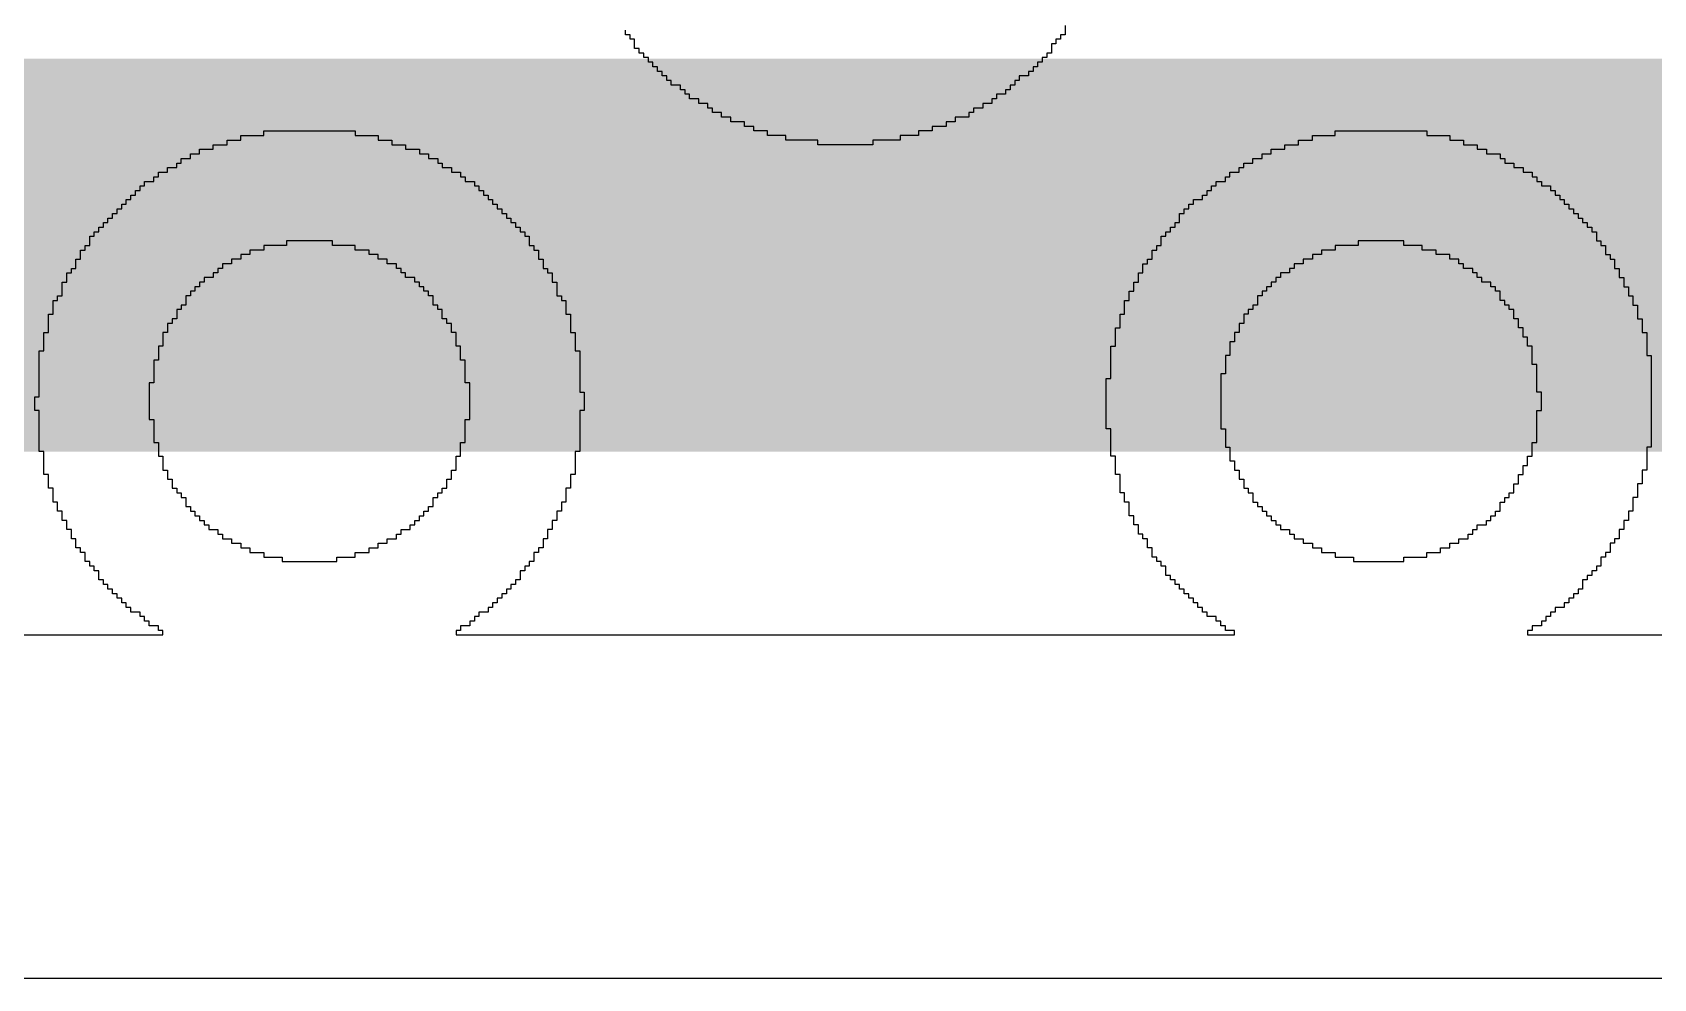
# Model space of a CAD drawing. Header units: inches. Extents: x -0.3 to 9.9, y -0.4 to 5.
# Drawn here: x 2.2537 to 2.3156, y 0.9954 to 1.0315 of the extents above; entities that cross this region are included whole.
import ezdxf

# ---------------------------------------------------------------- set-up
doc = ezdxf.new("R2010")
doc.units = ezdxf.units.IN
doc.header["$MEASUREMENT"] = 0
doc.layers.add('Top Layer', color=1, linetype='Continuous')
doc.layers.add('Top Overlay', color=2, linetype='Continuous')

msp = doc.modelspace()

# ---------------------------------------------------------------- linework, layer by layer
at = {"layer": 'Top Layer'}
msp.add_lwpolyline([(2.051, 1.023, 0.015, 0.015, 0), (2.592, 1.023, 0.015, 0.015, 0)], format="xyseb", dxfattribs=at)
at = {"layer": 'Top Overlay'}
for p, q in [((2.276319, 1.031411), (2.276319, 1.031586)), ((2.29311, 1.031761), (2.29311, 1.031411)), ((2.276494, 1.031411), (2.276319, 1.031411)), ((2.276494, 1.031236), (2.276494, 1.031411)), ((2.276669, 1.031236), (2.276494, 1.031236)), ((2.276669, 1.030887), (2.276669, 1.031236)), ((2.29276, 1.031062), (2.292585, 1.031062)), ((2.292585, 1.031062), (2.292585, 1.030712)), ((2.292935, 1.031236), (2.29276, 1.031236)), ((2.29276, 1.031236), (2.29276, 1.031062)), ((2.29311, 1.031411), (2.292935, 1.031411)), ((2.292935, 1.031411), (2.292935, 1.031236)), ((2.276844, 1.030887), (2.276669, 1.030887)), ((2.276844, 1.030712), (2.276844, 1.030887)), ((2.277019, 1.030712), (2.276844, 1.030712)), ((2.277019, 1.030537), (2.277019, 1.030712)), ((2.277194, 1.030537), (2.277019, 1.030537)), ((2.277194, 1.030362), (2.277194, 1.030537)), ((2.277369, 1.030362), (2.277194, 1.030362)), ((2.277369, 1.030187), (2.277369, 1.030362)), ((2.292236, 1.030362), (2.292061, 1.030362)), ((2.292061, 1.030362), (2.292061, 1.030187)), ((2.29241, 1.030537), (2.292236, 1.030537)), ((2.292236, 1.030537), (2.292236, 1.030362)), ((2.292585, 1.030712), (2.29241, 1.030712)), ((2.29241, 1.030712), (2.29241, 1.030537)), ((2.277544, 1.030187), (2.277369, 1.030187)), ((2.277544, 1.030012), (2.277544, 1.030187)), ((2.277719, 1.030012), (2.277544, 1.030012)), ((2.277719, 1.029837), (2.277719, 1.030012)), ((2.277893, 1.029837), (2.277719, 1.029837)), ((2.277893, 1.029662), (2.277893, 1.029837)), ((2.278068, 1.029662), (2.277893, 1.029662)), ((2.278068, 1.029487), (2.278068, 1.029662)), ((2.291361, 1.029662), (2.291186, 1.029662)), ((2.291186, 1.029662), (2.291186, 1.029487)), ((2.291711, 1.029837), (2.291361, 1.029837)), ((2.291361, 1.029837), (2.291361, 1.029662)), ((2.291886, 1.030012), (2.291711, 1.030012)), ((2.291711, 1.030012), (2.291711, 1.029837)), ((2.292061, 1.030187), (2.291886, 1.030187)), ((2.291886, 1.030187), (2.291886, 1.030012)), ((2.278418, 1.029487), (2.278068, 1.029487)), ((2.278418, 1.029313), (2.278418, 1.029487)), ((2.278593, 1.029313), (2.278418, 1.029313)), ((2.278593, 1.029138), (2.278593, 1.029313)), ((2.278768, 1.029138), (2.278593, 1.029138)), ((2.278768, 1.028963), (2.278768, 1.029138)), ((2.290836, 1.029138), (2.290487, 1.029138)), ((2.290487, 1.029138), (2.290487, 1.028963)), ((2.291011, 1.029313), (2.290836, 1.029313)), ((2.290836, 1.029313), (2.290836, 1.029138)), ((2.291186, 1.029487), (2.291011, 1.029487)), ((2.291011, 1.029487), (2.291011, 1.029313)), ((2.279118, 1.028963), (2.278768, 1.028963)), ((2.279118, 1.028788), (2.279118, 1.028963)), ((2.279468, 1.028788), (2.279118, 1.028788)), ((2.279468, 1.028613), (2.279468, 1.028788)), ((2.279643, 1.028613), (2.279468, 1.028613)), ((2.279643, 1.028438), (2.279643, 1.028613)), ((2.279992, 1.028438), (2.279643, 1.028438)), ((2.279992, 1.028263), (2.279992, 1.028438)), ((2.289612, 1.028438), (2.289437, 1.028438)), ((2.289437, 1.028438), (2.289437, 1.028263)), ((2.289962, 1.028613), (2.289612, 1.028613)), ((2.289612, 1.028613), (2.289612, 1.028438)), ((2.290312, 1.028788), (2.289962, 1.028788)), ((2.289962, 1.028788), (2.289962, 1.028613)), ((2.290487, 1.028963), (2.290312, 1.028963)), ((2.290312, 1.028963), (2.290312, 1.028788)), ((2.280342, 1.028263), (2.279992, 1.028263)), ((2.280342, 1.028088), (2.280342, 1.028263)), ((2.280867, 1.028088), (2.280342, 1.028088)), ((2.280867, 1.027913), (2.280867, 1.028088)), ((2.281217, 1.027913), (2.280867, 1.027913)), ((2.281217, 1.027738), (2.281217, 1.027913)), ((2.288563, 1.027913), (2.288038, 1.027913)), ((2.288038, 1.027913), (2.288038, 1.027738)), ((2.288912, 1.028088), (2.288563, 1.028088)), ((2.288563, 1.028088), (2.288563, 1.027913)), ((2.289437, 1.028263), (2.288912, 1.028263)), ((2.288912, 1.028263), (2.288912, 1.028088)), ((2.260578, 1.027039), (2.260578, 1.027214)), ((2.260578, 1.027214), (2.261103, 1.027214)), ((2.261103, 1.027214), (2.261103, 1.027389)), ((2.261103, 1.027389), (2.261627, 1.027389)), ((2.261627, 1.027389), (2.261627, 1.027563)), ((2.261627, 1.027563), (2.262502, 1.027563)), ((2.262502, 1.027563), (2.262502, 1.027738)), ((2.262502, 1.027738), (2.266, 1.027738)), ((2.266, 1.027738), (2.266, 1.027563)), ((2.266, 1.027563), (2.266875, 1.027563)), ((2.266875, 1.027563), (2.266875, 1.027389)), ((2.266875, 1.027389), (2.267399, 1.027389)), ((2.267399, 1.027389), (2.267399, 1.027214)), ((2.267399, 1.027214), (2.267924, 1.027214)), ((2.267924, 1.027214), (2.267924, 1.027039)), ((2.281741, 1.027738), (2.281217, 1.027738)), ((2.281741, 1.027563), (2.281741, 1.027738)), ((2.282441, 1.027563), (2.281741, 1.027563)), ((2.282441, 1.027389), (2.282441, 1.027563)), ((2.283665, 1.027389), (2.282441, 1.027389)), ((2.283665, 1.027214), (2.283665, 1.027389)), ((2.285764, 1.027214), (2.283665, 1.027214)), ((2.286814, 1.027389), (2.285764, 1.027389)), ((2.285764, 1.027389), (2.285764, 1.027214)), ((2.287513, 1.027563), (2.286814, 1.027563)), ((2.286814, 1.027563), (2.286814, 1.027389)), ((2.288038, 1.027738), (2.287513, 1.027738)), ((2.287513, 1.027738), (2.287513, 1.027563)), ((2.301506, 1.027039), (2.301506, 1.027214)), ((2.301506, 1.027214), (2.30203, 1.027214)), ((2.30203, 1.027214), (2.30203, 1.027389)), ((2.30203, 1.027389), (2.302555, 1.027389)), ((2.302555, 1.027389), (2.302555, 1.027563)), ((2.302555, 1.027563), (2.30343, 1.027563)), ((2.30343, 1.027563), (2.30343, 1.027738)), ((2.30343, 1.027738), (2.306928, 1.027738)), ((2.306928, 1.027738), (2.306928, 1.027563)), ((2.306928, 1.027563), (2.307802, 1.027563)), ((2.307802, 1.027563), (2.307802, 1.027389)), ((2.307802, 1.027389), (2.308327, 1.027389)), ((2.308327, 1.027389), (2.308327, 1.027214)), ((2.308327, 1.027214), (2.308851, 1.027214)), ((2.308851, 1.027214), (2.308851, 1.027039)), ((2.259354, 1.026514), (2.259354, 1.026689)), ((2.259354, 1.026689), (2.259704, 1.026689)), ((2.259704, 1.026689), (2.259704, 1.026864)), ((2.259704, 1.026864), (2.260053, 1.026864)), ((2.260053, 1.026864), (2.260053, 1.027039)), ((2.260053, 1.027039), (2.260578, 1.027039)), ((2.267924, 1.027039), (2.268449, 1.027039)), ((2.268449, 1.027039), (2.268449, 1.026864)), ((2.268449, 1.026864), (2.268798, 1.026864)), ((2.268798, 1.026864), (2.268798, 1.026689)), ((2.268798, 1.026689), (2.269148, 1.026689)), ((2.269148, 1.026689), (2.269148, 1.026514)), ((2.300281, 1.026514), (2.300281, 1.026689)), ((2.300281, 1.026689), (2.300631, 1.026689)), ((2.300631, 1.026689), (2.300631, 1.026864)), ((2.300631, 1.026864), (2.300981, 1.026864)), ((2.300981, 1.026864), (2.300981, 1.027039)), ((2.300981, 1.027039), (2.301506, 1.027039)), ((2.308851, 1.027039), (2.309201, 1.027039)), ((2.309201, 1.027039), (2.309201, 1.026864)), ((2.309201, 1.026864), (2.309726, 1.026864)), ((2.309726, 1.026864), (2.309726, 1.026689)), ((2.309726, 1.026689), (2.309901, 1.026689)), ((2.309901, 1.026689), (2.309901, 1.026514)), ((2.258304, 1.025814), (2.258304, 1.025989)), ((2.258304, 1.025989), (2.258479, 1.025989)), ((2.258479, 1.025989), (2.258479, 1.026164)), ((2.258479, 1.026164), (2.258829, 1.026164)), ((2.258829, 1.026164), (2.258829, 1.026339)), ((2.258829, 1.026339), (2.259179, 1.026339)), ((2.259179, 1.026339), (2.259179, 1.026514)), ((2.259179, 1.026514), (2.259354, 1.026514)), ((2.269148, 1.026514), (2.269323, 1.026514)), ((2.269323, 1.026514), (2.269323, 1.026339)), ((2.269323, 1.026339), (2.269673, 1.026339)), ((2.269673, 1.026339), (2.269673, 1.026164)), ((2.269673, 1.026164), (2.270023, 1.026164)), ((2.270023, 1.026164), (2.270023, 1.025989)), ((2.270023, 1.025989), (2.270198, 1.025989)), ((2.270198, 1.025989), (2.270198, 1.025814)), ((2.299232, 1.025814), (2.299232, 1.025989)), ((2.299232, 1.025989), (2.299407, 1.025989)), ((2.299407, 1.025989), (2.299407, 1.026164)), ((2.299407, 1.026164), (2.299756, 1.026164)), ((2.299756, 1.026164), (2.299756, 1.026339)), ((2.299756, 1.026339), (2.299931, 1.026339)), ((2.299931, 1.026339), (2.299931, 1.026514)), ((2.299931, 1.026514), (2.300281, 1.026514)), ((2.309901, 1.026514), (2.310251, 1.026514)), ((2.310251, 1.026514), (2.310251, 1.026339)), ((2.310251, 1.026339), (2.310601, 1.026339)), ((2.310601, 1.026339), (2.310601, 1.026164)), ((2.310601, 1.026164), (2.31095, 1.026164)), ((2.31095, 1.026164), (2.31095, 1.025989)), ((2.31095, 1.025989), (2.311125, 1.025989)), ((2.311125, 1.025989), (2.311125, 1.025814)), ((2.257605, 1.02529), (2.257605, 1.025465)), ((2.257605, 1.025465), (2.25778, 1.025465)), ((2.25778, 1.025465), (2.25778, 1.02564)), ((2.25778, 1.02564), (2.257954, 1.02564)), ((2.257954, 1.02564), (2.257954, 1.025814)), ((2.257954, 1.025814), (2.258304, 1.025814)), ((2.270198, 1.025814), (2.270548, 1.025814)), ((2.270548, 1.025814), (2.270548, 1.02564)), ((2.270548, 1.02564), (2.270722, 1.02564)), ((2.270722, 1.02564), (2.270722, 1.025465)), ((2.270722, 1.025465), (2.270897, 1.025465)), ((2.270897, 1.025465), (2.270897, 1.02529)), ((2.298532, 1.02529), (2.298532, 1.025465)), ((2.298532, 1.025465), (2.298707, 1.025465)), ((2.298707, 1.025465), (2.298707, 1.02564)), ((2.298707, 1.02564), (2.298882, 1.02564)), ((2.298882, 1.02564), (2.298882, 1.025814)), ((2.298882, 1.025814), (2.299232, 1.025814)), ((2.311125, 1.025814), (2.3113, 1.025814)), ((2.3113, 1.025814), (2.3113, 1.02564)), ((2.3113, 1.02564), (2.31165, 1.02564)), ((2.31165, 1.02564), (2.31165, 1.025465)), ((2.31165, 1.025465), (2.311825, 1.025465)), ((2.311825, 1.025465), (2.311825, 1.02529)), ((2.256905, 1.02459), (2.256905, 1.024765)), ((2.256905, 1.024765), (2.25708, 1.024765)), ((2.25708, 1.024765), (2.25708, 1.02494)), ((2.25708, 1.02494), (2.257255, 1.02494)), ((2.257255, 1.02494), (2.257255, 1.025115)), ((2.257255, 1.025115), (2.25743, 1.025115)), ((2.25743, 1.025115), (2.25743, 1.02529)), ((2.25743, 1.02529), (2.257605, 1.02529)), ((2.270897, 1.02529), (2.271072, 1.02529)), ((2.271072, 1.02529), (2.271072, 1.025115)), ((2.271072, 1.025115), (2.271247, 1.025115)), ((2.271247, 1.025115), (2.271247, 1.02494)), ((2.271247, 1.02494), (2.271422, 1.02494)), ((2.271422, 1.02494), (2.271422, 1.024765)), ((2.271422, 1.024765), (2.271597, 1.024765)), ((2.271597, 1.024765), (2.271597, 1.02459)), ((2.297658, 1.02459), (2.297658, 1.024765)), ((2.297658, 1.024765), (2.297833, 1.024765)), ((2.297833, 1.024765), (2.297833, 1.02494)), ((2.297833, 1.02494), (2.298008, 1.02494)), ((2.298008, 1.02494), (2.298008, 1.025115)), ((2.298008, 1.025115), (2.298357, 1.025115)), ((2.298357, 1.025115), (2.298357, 1.02529)), ((2.298357, 1.02529), (2.298532, 1.02529)), ((2.311825, 1.02529), (2.312, 1.02529)), ((2.312, 1.02529), (2.312, 1.025115)), ((2.312, 1.025115), (2.312175, 1.025115)), ((2.312175, 1.025115), (2.312175, 1.02494)), ((2.312175, 1.02494), (2.31235, 1.02494)), ((2.31235, 1.02494), (2.31235, 1.024765)), ((2.31235, 1.024765), (2.312524, 1.024765)), ((2.312524, 1.024765), (2.312524, 1.02459)), ((2.25638, 1.024065), (2.25638, 1.02424)), ((2.25638, 1.02424), (2.256555, 1.02424)), ((2.256555, 1.02424), (2.256555, 1.024415)), ((2.256555, 1.024415), (2.25673, 1.024415)), ((2.25673, 1.024415), (2.25673, 1.02459)), ((2.25673, 1.02459), (2.256905, 1.02459)), ((2.271597, 1.02459), (2.271772, 1.02459)), ((2.271772, 1.02459), (2.271772, 1.024415)), ((2.271772, 1.024415), (2.271947, 1.024415)), ((2.271947, 1.024415), (2.271947, 1.02424)), ((2.271947, 1.02424), (2.272122, 1.02424)), ((2.272122, 1.02424), (2.272122, 1.024065)), ((2.297308, 1.024065), (2.297308, 1.02424)), ((2.297308, 1.02424), (2.297483, 1.02424)), ((2.297483, 1.02424), (2.297483, 1.02459)), ((2.297483, 1.02459), (2.297658, 1.02459)), ((2.312524, 1.02459), (2.312699, 1.02459)), ((2.312699, 1.02459), (2.312699, 1.024415)), ((2.312699, 1.024415), (2.312874, 1.024415)), ((2.312874, 1.024415), (2.312874, 1.02424)), ((2.312874, 1.02424), (2.313049, 1.02424)), ((2.313049, 1.02424), (2.313049, 1.024065)), ((2.255856, 1.023366), (2.255856, 1.023716)), ((2.255856, 1.023716), (2.256031, 1.023716)), ((2.256031, 1.023716), (2.256031, 1.02389)), ((2.256031, 1.02389), (2.256205, 1.02389)), ((2.256205, 1.02389), (2.256205, 1.024065)), ((2.256205, 1.024065), (2.25638, 1.024065)), ((2.265125, 1.023541), (2.263377, 1.023541)), ((2.263377, 1.023541), (2.263377, 1.023366)), ((2.265125, 1.023366), (2.265125, 1.023541)), ((2.272122, 1.024065), (2.272297, 1.024065)), ((2.272297, 1.024065), (2.272297, 1.02389)), ((2.272297, 1.02389), (2.272471, 1.02389)), ((2.272471, 1.02389), (2.272471, 1.023716)), ((2.272471, 1.023716), (2.272646, 1.023716)), ((2.272646, 1.023716), (2.272646, 1.023366)), ((2.296783, 1.023366), (2.296783, 1.023716)), ((2.296783, 1.023716), (2.296958, 1.023716)), ((2.296958, 1.023716), (2.296958, 1.02389)), ((2.296958, 1.02389), (2.297133, 1.02389)), ((2.297133, 1.02389), (2.297133, 1.024065)), ((2.297133, 1.024065), (2.297308, 1.024065)), ((2.306053, 1.023541), (2.304304, 1.023541)), ((2.304304, 1.023541), (2.304304, 1.023366)), ((2.306053, 1.023366), (2.306053, 1.023541)), ((2.313049, 1.024065), (2.313224, 1.024065)), ((2.313224, 1.024065), (2.313224, 1.02389)), ((2.313224, 1.02389), (2.313399, 1.02389)), ((2.313399, 1.02389), (2.313399, 1.023541)), ((2.313399, 1.023541), (2.313574, 1.023541)), ((2.313574, 1.023541), (2.313574, 1.023366)), ((2.255506, 1.022841), (2.255506, 1.023191)), ((2.255506, 1.023191), (2.255681, 1.023191)), ((2.255681, 1.023191), (2.255681, 1.023366)), ((2.255681, 1.023366), (2.255856, 1.023366)), ((2.261977, 1.023016), (2.261627, 1.023016)), ((2.261627, 1.023016), (2.261627, 1.022841)), ((2.262502, 1.023191), (2.261977, 1.023191)), ((2.261977, 1.023191), (2.261977, 1.023016)), ((2.263377, 1.023366), (2.262502, 1.023366)), ((2.262502, 1.023366), (2.262502, 1.023191)), ((2.266, 1.023366), (2.265125, 1.023366)), ((2.266, 1.023191), (2.266, 1.023366)), ((2.266525, 1.023191), (2.266, 1.023191)), ((2.266525, 1.023016), (2.266525, 1.023191)), ((2.266875, 1.023016), (2.266525, 1.023016)), ((2.266875, 1.022841), (2.266875, 1.023016)), ((2.272646, 1.023366), (2.272821, 1.023366)), ((2.272821, 1.023366), (2.272821, 1.023191)), ((2.272821, 1.023191), (2.272996, 1.023191)), ((2.272996, 1.023191), (2.272996, 1.022841)), ((2.296433, 1.022841), (2.296433, 1.023191)), ((2.296433, 1.023191), (2.296608, 1.023191)), ((2.296608, 1.023191), (2.296608, 1.023366)), ((2.296608, 1.023366), (2.296783, 1.023366)), ((2.302905, 1.023016), (2.302555, 1.023016)), ((2.302555, 1.023016), (2.302555, 1.022841)), ((2.30343, 1.023191), (2.302905, 1.023191)), ((2.302905, 1.023191), (2.302905, 1.023016)), ((2.304304, 1.023366), (2.30343, 1.023366)), ((2.30343, 1.023366), (2.30343, 1.023191)), ((2.306753, 1.023366), (2.306053, 1.023366)), ((2.306753, 1.023191), (2.306753, 1.023366)), ((2.307277, 1.023191), (2.306753, 1.023191)), ((2.307277, 1.023016), (2.307277, 1.023191)), ((2.307802, 1.023016), (2.307277, 1.023016)), ((2.307802, 1.022841), (2.307802, 1.023016)), ((2.313574, 1.023366), (2.313749, 1.023366)), ((2.313749, 1.023366), (2.313749, 1.023016)), ((2.313749, 1.023016), (2.313924, 1.023016)), ((2.313924, 1.023016), (2.313924, 1.022841)), ((2.254981, 1.021966), (2.254981, 1.022316)), ((2.254981, 1.022316), (2.255156, 1.022316)), ((2.255156, 1.022316), (2.255156, 1.022491)), ((2.255156, 1.022491), (2.255331, 1.022491)), ((2.255331, 1.022491), (2.255331, 1.022841)), ((2.255331, 1.022841), (2.255506, 1.022841)), ((2.260753, 1.022316), (2.260578, 1.022316)), ((2.260578, 1.022316), (2.260578, 1.022141)), ((2.260928, 1.022491), (2.260753, 1.022491)), ((2.260753, 1.022491), (2.260753, 1.022316)), ((2.261278, 1.022666), (2.260928, 1.022666)), ((2.260928, 1.022666), (2.260928, 1.022491)), ((2.261627, 1.022841), (2.261278, 1.022841)), ((2.261278, 1.022841), (2.261278, 1.022666)), ((2.267224, 1.022841), (2.266875, 1.022841)), ((2.267224, 1.022666), (2.267224, 1.022841)), ((2.267574, 1.022666), (2.267224, 1.022666)), ((2.267574, 1.022491), (2.267574, 1.022666)), ((2.267749, 1.022491), (2.267574, 1.022491)), ((2.267749, 1.022316), (2.267749, 1.022491)), ((2.267924, 1.022316), (2.267749, 1.022316)), ((2.267924, 1.022141), (2.267924, 1.022316)), ((2.272996, 1.022841), (2.273171, 1.022841)), ((2.273171, 1.022841), (2.273171, 1.022491)), ((2.273171, 1.022491), (2.273346, 1.022491)), ((2.273346, 1.022491), (2.273346, 1.022316)), ((2.273346, 1.022316), (2.273521, 1.022316)), ((2.273521, 1.022316), (2.273521, 1.021966)), ((2.295909, 1.021966), (2.295909, 1.022316)), ((2.295909, 1.022316), (2.296083, 1.022316)), ((2.296083, 1.022316), (2.296083, 1.022666)), ((2.296083, 1.022666), (2.296258, 1.022666)), ((2.296258, 1.022666), (2.296258, 1.022841)), ((2.296258, 1.022841), (2.296433, 1.022841)), ((2.30168, 1.022316), (2.301331, 1.022316)), ((2.301331, 1.022316), (2.301331, 1.022141)), ((2.301855, 1.022491), (2.30168, 1.022491)), ((2.30168, 1.022491), (2.30168, 1.022316)), ((2.302205, 1.022666), (2.301855, 1.022666)), ((2.301855, 1.022666), (2.301855, 1.022491)), ((2.302555, 1.022841), (2.302205, 1.022841)), ((2.302205, 1.022841), (2.302205, 1.022666)), ((2.308152, 1.022841), (2.307802, 1.022841)), ((2.308152, 1.022666), (2.308152, 1.022841)), ((2.308327, 1.022666), (2.308152, 1.022666)), ((2.308327, 1.022491), (2.308327, 1.022666)), ((2.308677, 1.022491), (2.308327, 1.022491)), ((2.308677, 1.022316), (2.308677, 1.022491)), ((2.308851, 1.022316), (2.308677, 1.022316)), ((2.308851, 1.022141), (2.308851, 1.022316)), ((2.313924, 1.022841), (2.314099, 1.022841)), ((2.314099, 1.022841), (2.314099, 1.022491)), ((2.314099, 1.022491), (2.314274, 1.022491)), ((2.314274, 1.022491), (2.314274, 1.022141)), ((2.254806, 1.021442), (2.254806, 1.021966)), ((2.254806, 1.021966), (2.254981, 1.021966)), ((2.259878, 1.021617), (2.259704, 1.021617)), ((2.259704, 1.021617), (2.259704, 1.021442)), ((2.260053, 1.021792), (2.259878, 1.021792)), ((2.259878, 1.021792), (2.259878, 1.021617)), ((2.260228, 1.021966), (2.260053, 1.021966)), ((2.260053, 1.021966), (2.260053, 1.021792)), ((2.260578, 1.022141), (2.260228, 1.022141)), ((2.260228, 1.022141), (2.260228, 1.021966)), ((2.268274, 1.022141), (2.267924, 1.022141)), ((2.268274, 1.021966), (2.268274, 1.022141)), ((2.268449, 1.021966), (2.268274, 1.021966)), ((2.268449, 1.021792), (2.268449, 1.021966)), ((2.268624, 1.021792), (2.268449, 1.021792)), ((2.268624, 1.021617), (2.268624, 1.021792)), ((2.268798, 1.021617), (2.268624, 1.021617)), ((2.268798, 1.021442), (2.268798, 1.021617)), ((2.273521, 1.021966), (2.273696, 1.021966)), ((2.273696, 1.021966), (2.273696, 1.021442)), ((2.295559, 1.021267), (2.295559, 1.021617)), ((2.295559, 1.021617), (2.295734, 1.021617)), ((2.295734, 1.021617), (2.295734, 1.021966)), ((2.295734, 1.021966), (2.295909, 1.021966)), ((2.300806, 1.021617), (2.300631, 1.021617)), ((2.300631, 1.021617), (2.300631, 1.021442)), ((2.300981, 1.021792), (2.300806, 1.021792)), ((2.300806, 1.021792), (2.300806, 1.021617)), ((2.301156, 1.021966), (2.300981, 1.021966)), ((2.300981, 1.021966), (2.300981, 1.021792)), ((2.301331, 1.022141), (2.301156, 1.022141)), ((2.301156, 1.022141), (2.301156, 1.021966)), ((2.309026, 1.022141), (2.308851, 1.022141)), ((2.309026, 1.021966), (2.309026, 1.022141)), ((2.309376, 1.021966), (2.309026, 1.021966)), ((2.309376, 1.021792), (2.309376, 1.021966)), ((2.309551, 1.021792), (2.309376, 1.021792)), ((2.309551, 1.021617), (2.309551, 1.021792)), ((2.309726, 1.021617), (2.309551, 1.021617)), ((2.309726, 1.021267), (2.309726, 1.021617)), ((2.314274, 1.022141), (2.314448, 1.022141)), ((2.314448, 1.022141), (2.314448, 1.021792)), ((2.314448, 1.021792), (2.314623, 1.021792)), ((2.314623, 1.021792), (2.314623, 1.021442)), ((2.254456, 1.020742), (2.254456, 1.021267)), ((2.254456, 1.021267), (2.254631, 1.021267)), ((2.254631, 1.021267), (2.254631, 1.021442)), ((2.254631, 1.021442), (2.254806, 1.021442)), ((2.259529, 1.021092), (2.259354, 1.021092)), ((2.259354, 1.021092), (2.259354, 1.020917)), ((2.259704, 1.021442), (2.259529, 1.021442)), ((2.259529, 1.021442), (2.259529, 1.021092)), ((2.268973, 1.021442), (2.268798, 1.021442)), ((2.268973, 1.021092), (2.268973, 1.021442)), ((2.269148, 1.021092), (2.268973, 1.021092)), ((2.269148, 1.020917), (2.269148, 1.021092)), ((2.273696, 1.021442), (2.273871, 1.021442)), ((2.273871, 1.021442), (2.273871, 1.021267)), ((2.273871, 1.021267), (2.274046, 1.021267)), ((2.274046, 1.021267), (2.274046, 1.020742)), ((2.295384, 1.020742), (2.295384, 1.021267)), ((2.295384, 1.021267), (2.295559, 1.021267)), ((2.300456, 1.021092), (2.300281, 1.021092)), ((2.300281, 1.021092), (2.300281, 1.020917)), ((2.300631, 1.021442), (2.300456, 1.021442)), ((2.300456, 1.021442), (2.300456, 1.021092)), ((2.309901, 1.021267), (2.309726, 1.021267)), ((2.309901, 1.021092), (2.309901, 1.021267)), ((2.310076, 1.021092), (2.309901, 1.021092)), ((2.310076, 1.020917), (2.310076, 1.021092)), ((2.314623, 1.021442), (2.314798, 1.021442)), ((2.314798, 1.021442), (2.314798, 1.021092)), ((2.314798, 1.021092), (2.314973, 1.021092)), ((2.314973, 1.021092), (2.314973, 1.020567)), ((2.254281, 1.020043), (2.254281, 1.020742)), ((2.254281, 1.020742), (2.254456, 1.020742)), ((2.259004, 1.020392), (2.258829, 1.020392)), ((2.258829, 1.020392), (2.258829, 1.020043)), ((2.259179, 1.020567), (2.259004, 1.020567)), ((2.259004, 1.020567), (2.259004, 1.020392)), ((2.259354, 1.020917), (2.259179, 1.020917)), ((2.259179, 1.020917), (2.259179, 1.020567)), ((2.269323, 1.020917), (2.269148, 1.020917)), ((2.269323, 1.020567), (2.269323, 1.020917)), ((2.269498, 1.020567), (2.269323, 1.020567)), ((2.269498, 1.020392), (2.269498, 1.020567)), ((2.269673, 1.020392), (2.269498, 1.020392)), ((2.269673, 1.020043), (2.269673, 1.020392)), ((2.274046, 1.020742), (2.274221, 1.020742)), ((2.274221, 1.020742), (2.274221, 1.020043)), ((2.295209, 1.020217), (2.295209, 1.020742)), ((2.295209, 1.020742), (2.295384, 1.020742)), ((2.299931, 1.020392), (2.299756, 1.020392)), ((2.299756, 1.020392), (2.299756, 1.020043)), ((2.300106, 1.020742), (2.299931, 1.020742)), ((2.299931, 1.020742), (2.299931, 1.020392)), ((2.300281, 1.020917), (2.300106, 1.020917)), ((2.300106, 1.020917), (2.300106, 1.020742)), ((2.310251, 1.020917), (2.310076, 1.020917)), ((2.310251, 1.020567), (2.310251, 1.020917)), ((2.310426, 1.020567), (2.310251, 1.020567)), ((2.310426, 1.020217), (2.310426, 1.020567)), ((2.314973, 1.020567), (2.315148, 1.020567)), ((2.315148, 1.020567), (2.315148, 1.020043)), ((2.254107, 1.019343), (2.254107, 1.020043)), ((2.254107, 1.020043), (2.254281, 1.020043)), ((2.258829, 1.020043), (2.258654, 1.020043)), ((2.258654, 1.020043), (2.258654, 1.019518)), ((2.269848, 1.020043), (2.269673, 1.020043)), ((2.269848, 1.019518), (2.269848, 1.020043)), ((2.274221, 1.020043), (2.274395, 1.020043)), ((2.274395, 1.020043), (2.274395, 1.019343)), ((2.295034, 1.019518), (2.295034, 1.020217)), ((2.295034, 1.020217), (2.295209, 1.020217)), ((2.299756, 1.020043), (2.299582, 1.020043)), ((2.299582, 1.020043), (2.299582, 1.019693)), ((2.310601, 1.020217), (2.310426, 1.020217)), ((2.310601, 1.019868), (2.310601, 1.020217)), ((2.310775, 1.019868), (2.310601, 1.019868)), ((2.310775, 1.019518), (2.310775, 1.019868)), ((2.315148, 1.020043), (2.315323, 1.020043)), ((2.315323, 1.020043), (2.315323, 1.019168)), ((2.253932, 1.017594), (2.253932, 1.019343)), ((2.253932, 1.019343), (2.254107, 1.019343)), ((2.258654, 1.019518), (2.258479, 1.019518)), ((2.258479, 1.019518), (2.258479, 1.018993)), ((2.270023, 1.019518), (2.269848, 1.019518)), ((2.270023, 1.018993), (2.270023, 1.019518)), ((2.274395, 1.019343), (2.27457, 1.019343)), ((2.27457, 1.019343), (2.27457, 1.017769)), ((2.294859, 1.018293), (2.294859, 1.019518)), ((2.294859, 1.019518), (2.295034, 1.019518)), ((2.299407, 1.019168), (2.299232, 1.019168)), ((2.299232, 1.019168), (2.299232, 1.018468)), ((2.299582, 1.019693), (2.299407, 1.019693)), ((2.299407, 1.019693), (2.299407, 1.019168)), ((2.31095, 1.019518), (2.310775, 1.019518)), ((2.31095, 1.018818), (2.31095, 1.019518)), ((2.315323, 1.019168), (2.315498, 1.019168)), ((2.315498, 1.019168), (2.315498, 1.01567)), ((2.258479, 1.018993), (2.258304, 1.018993)), ((2.258304, 1.018993), (2.258304, 1.018119)), ((2.270198, 1.018993), (2.270023, 1.018993)), ((2.270198, 1.018818), (2.270198, 1.018993)), ((2.270198, 1.018119), (2.270198, 1.018818)), ((2.311125, 1.018818), (2.31095, 1.018818)), ((2.311125, 1.017769), (2.311125, 1.018818)), ((2.258304, 1.018119), (2.258129, 1.018119)), ((2.258129, 1.018119), (2.258129, 1.016719)), ((2.270373, 1.018119), (2.270198, 1.018119)), ((2.270373, 1.016719), (2.270373, 1.018119)), ((2.294684, 1.01637), (2.294684, 1.018293)), ((2.294684, 1.018293), (2.294859, 1.018293)), ((2.299232, 1.018468), (2.299057, 1.018468)), ((2.299057, 1.018468), (2.299057, 1.01637)), ((2.253757, 1.017069), (2.253757, 1.017594)), ((2.253757, 1.017594), (2.253932, 1.017594)), ((2.27457, 1.017769), (2.274745, 1.017769)), ((2.274745, 1.017769), (2.274745, 1.017069)), ((2.3113, 1.017769), (2.311125, 1.017769)), ((2.3113, 1.017069), (2.3113, 1.017769)), ((2.253932, 1.017069), (2.253757, 1.017069)), ((2.253932, 1.015495), (2.253932, 1.017069)), ((2.258129, 1.016719), (2.258304, 1.016719)), ((2.258304, 1.016719), (2.258304, 1.015845)), ((2.270198, 1.015845), (2.270198, 1.016719)), ((2.270198, 1.016719), (2.270373, 1.016719)), ((2.274745, 1.017069), (2.27457, 1.017069)), ((2.27457, 1.017069), (2.27457, 1.015495)), ((2.311125, 1.015845), (2.311125, 1.017069)), ((2.311125, 1.017069), (2.3113, 1.017069)), ((2.294859, 1.01637), (2.294684, 1.01637)), ((2.294859, 1.01532), (2.294859, 1.01637)), ((2.299057, 1.01637), (2.299232, 1.01637)), ((2.299232, 1.01637), (2.299232, 1.01567)), ((2.254107, 1.015495), (2.253932, 1.015495)), ((2.254107, 1.01462), (2.254107, 1.015495)), ((2.258304, 1.015845), (2.258479, 1.015845)), ((2.258479, 1.015845), (2.258479, 1.01532)), ((2.270023, 1.01532), (2.270023, 1.015845)), ((2.270023, 1.015845), (2.270198, 1.015845)), ((2.27457, 1.015495), (2.274395, 1.015495)), ((2.274395, 1.015495), (2.274395, 1.01462)), ((2.299232, 1.01567), (2.299407, 1.01567)), ((2.299407, 1.01567), (2.299407, 1.015145)), ((2.31095, 1.01532), (2.31095, 1.015845)), ((2.31095, 1.015845), (2.311125, 1.015845)), ((2.315498, 1.01567), (2.315323, 1.01567)), ((2.315323, 1.01567), (2.315323, 1.014795)), ((2.258479, 1.01532), (2.258654, 1.01532)), ((2.258654, 1.01532), (2.258654, 1.014795)), ((2.269848, 1.014795), (2.269848, 1.01532)), ((2.269848, 1.01532), (2.270023, 1.01532)), ((2.295034, 1.01532), (2.294859, 1.01532)), ((2.295034, 1.01462), (2.295034, 1.01532)), ((2.299407, 1.015145), (2.299582, 1.015145)), ((2.299582, 1.015145), (2.299582, 1.014795)), ((2.310601, 1.01462), (2.310601, 1.01497)), ((2.310601, 1.01497), (2.310775, 1.01497)), ((2.310775, 1.01497), (2.310775, 1.01532)), ((2.310775, 1.01532), (2.31095, 1.01532)), ((2.254281, 1.01462), (2.254107, 1.01462)), ((2.254281, 1.014096), (2.254281, 1.01462)), ((2.258654, 1.014795), (2.258829, 1.014795)), ((2.258829, 1.014795), (2.258829, 1.014446)), ((2.258829, 1.014446), (2.259004, 1.014446)), ((2.259004, 1.014446), (2.259004, 1.014096)), ((2.269498, 1.014096), (2.269498, 1.014446)), ((2.269498, 1.014446), (2.269673, 1.014446)), ((2.269673, 1.014446), (2.269673, 1.014795)), ((2.269673, 1.014795), (2.269848, 1.014795)), ((2.274395, 1.01462), (2.274221, 1.01462)), ((2.274221, 1.01462), (2.274221, 1.014096)), ((2.295209, 1.01462), (2.295034, 1.01462)), ((2.295209, 1.013921), (2.295209, 1.01462)), ((2.299582, 1.014795), (2.299756, 1.014795)), ((2.299756, 1.014795), (2.299756, 1.014446)), ((2.299756, 1.014446), (2.299931, 1.014446)), ((2.299931, 1.014446), (2.299931, 1.014096)), ((2.310251, 1.013921), (2.310251, 1.014271)), ((2.310251, 1.014271), (2.310426, 1.014271)), ((2.310426, 1.014271), (2.310426, 1.01462)), ((2.310426, 1.01462), (2.310601, 1.01462)), ((2.315148, 1.014271), (2.314973, 1.014271)), ((2.314973, 1.014271), (2.314973, 1.013746)), ((2.315323, 1.014795), (2.315148, 1.014795)), ((2.315148, 1.014795), (2.315148, 1.014271)), ((2.254456, 1.014096), (2.254281, 1.014096)), ((2.254456, 1.013571), (2.254456, 1.014096)), ((2.254631, 1.013571), (2.254456, 1.013571)), ((2.254631, 1.013221), (2.254631, 1.013571)), ((2.259004, 1.014096), (2.259179, 1.014096)), ((2.259179, 1.014096), (2.259179, 1.013921)), ((2.259179, 1.013921), (2.259354, 1.013921)), ((2.259354, 1.013921), (2.259354, 1.013746)), ((2.259354, 1.013746), (2.259529, 1.013746)), ((2.259529, 1.013746), (2.259529, 1.013396)), ((2.268973, 1.013396), (2.268973, 1.013746)), ((2.268973, 1.013746), (2.269148, 1.013746)), ((2.269148, 1.013746), (2.269148, 1.013921)), ((2.269148, 1.013921), (2.269323, 1.013921)), ((2.269323, 1.013921), (2.269323, 1.014096)), ((2.269323, 1.014096), (2.269498, 1.014096)), ((2.274046, 1.013571), (2.273871, 1.013571)), ((2.273871, 1.013571), (2.273871, 1.013221)), ((2.274221, 1.014096), (2.274046, 1.014096)), ((2.274046, 1.014096), (2.274046, 1.013571)), ((2.295384, 1.013921), (2.295209, 1.013921)), ((2.295384, 1.013571), (2.295384, 1.013921)), ((2.295559, 1.013571), (2.295384, 1.013571)), ((2.295559, 1.013046), (2.295559, 1.013571)), ((2.299931, 1.014096), (2.300106, 1.014096)), ((2.300106, 1.014096), (2.300106, 1.013921)), ((2.300106, 1.013921), (2.300281, 1.013921)), ((2.300281, 1.013921), (2.300281, 1.013571)), ((2.300281, 1.013571), (2.300456, 1.013571)), ((2.300456, 1.013571), (2.300456, 1.013396)), ((2.309726, 1.013221), (2.309726, 1.013571)), ((2.309726, 1.013571), (2.309901, 1.013571)), ((2.309901, 1.013571), (2.309901, 1.013746)), ((2.309901, 1.013746), (2.310076, 1.013746)), ((2.310076, 1.013746), (2.310076, 1.013921)), ((2.310076, 1.013921), (2.310251, 1.013921)), ((2.314973, 1.013746), (2.314798, 1.013746)), ((2.314798, 1.013746), (2.314798, 1.013221)), ((2.254806, 1.013221), (2.254631, 1.013221)), ((2.254806, 1.012871), (2.254806, 1.013221)), ((2.259529, 1.013396), (2.259704, 1.013396)), ((2.259704, 1.013396), (2.259704, 1.013221)), ((2.259704, 1.013221), (2.259878, 1.013221)), ((2.259878, 1.013221), (2.259878, 1.013046)), ((2.259878, 1.013046), (2.260053, 1.013046)), ((2.260053, 1.013046), (2.260053, 1.012871)), ((2.268449, 1.012871), (2.268449, 1.013046)), ((2.268449, 1.013046), (2.268624, 1.013046)), ((2.268624, 1.013046), (2.268624, 1.013221)), ((2.268624, 1.013221), (2.268798, 1.013221)), ((2.268798, 1.013221), (2.268798, 1.013396)), ((2.268798, 1.013396), (2.268973, 1.013396)), ((2.273871, 1.013221), (2.273696, 1.013221)), ((2.273696, 1.013221), (2.273696, 1.012871)), ((2.295734, 1.013046), (2.295559, 1.013046)), ((2.295734, 1.012697), (2.295734, 1.013046)), ((2.300456, 1.013396), (2.300631, 1.013396)), ((2.300631, 1.013396), (2.300631, 1.013221)), ((2.300631, 1.013221), (2.300806, 1.013221)), ((2.300806, 1.013221), (2.300806, 1.013046)), ((2.300806, 1.013046), (2.300981, 1.013046)), ((2.300981, 1.013046), (2.300981, 1.012871)), ((2.309376, 1.012871), (2.309376, 1.013046)), ((2.309376, 1.013046), (2.309551, 1.013046)), ((2.309551, 1.013046), (2.309551, 1.013221)), ((2.309551, 1.013221), (2.309726, 1.013221)), ((2.314798, 1.013221), (2.314623, 1.013221)), ((2.314623, 1.013221), (2.314623, 1.012871)), ((2.254981, 1.012871), (2.254806, 1.012871)), ((2.254981, 1.012522), (2.254981, 1.012871)), ((2.255156, 1.012522), (2.254981, 1.012522)), ((2.255156, 1.012172), (2.255156, 1.012522)), ((2.260053, 1.012871), (2.260228, 1.012871)), ((2.260228, 1.012871), (2.260228, 1.012697)), ((2.260228, 1.012697), (2.260403, 1.012697)), ((2.260403, 1.012697), (2.260403, 1.012522)), ((2.260403, 1.012522), (2.260753, 1.012522)), ((2.260753, 1.012522), (2.260753, 1.012347)), ((2.260753, 1.012347), (2.260928, 1.012347)), ((2.260928, 1.012347), (2.260928, 1.012172)), ((2.267574, 1.012172), (2.267574, 1.012347)), ((2.267574, 1.012347), (2.267749, 1.012347)), ((2.267749, 1.012347), (2.267749, 1.012522)), ((2.267749, 1.012522), (2.268099, 1.012522)), ((2.268099, 1.012522), (2.268099, 1.012697)), ((2.268099, 1.012697), (2.268274, 1.012697)), ((2.268274, 1.012697), (2.268274, 1.012871)), ((2.268274, 1.012871), (2.268449, 1.012871)), ((2.273521, 1.012522), (2.273346, 1.012522)), ((2.273346, 1.012522), (2.273346, 1.012172)), ((2.273696, 1.012871), (2.273521, 1.012871)), ((2.273521, 1.012871), (2.273521, 1.012522)), ((2.295909, 1.012697), (2.295734, 1.012697)), ((2.295909, 1.012347), (2.295909, 1.012697)), ((2.296083, 1.012347), (2.295909, 1.012347)), ((2.296083, 1.012172), (2.296083, 1.012347)), ((2.300981, 1.012871), (2.301156, 1.012871)), ((2.301156, 1.012871), (2.301156, 1.012697)), ((2.301156, 1.012697), (2.301331, 1.012697)), ((2.301331, 1.012697), (2.301331, 1.012522)), ((2.301331, 1.012522), (2.30168, 1.012522)), ((2.30168, 1.012522), (2.30168, 1.012347)), ((2.30168, 1.012347), (2.301855, 1.012347)), ((2.301855, 1.012347), (2.301855, 1.012172)), ((2.308502, 1.012172), (2.308502, 1.012347)), ((2.308502, 1.012347), (2.308677, 1.012347)), ((2.308677, 1.012347), (2.308677, 1.012522)), ((2.308677, 1.012522), (2.308851, 1.012522)), ((2.308851, 1.012522), (2.308851, 1.012697)), ((2.308851, 1.012697), (2.309201, 1.012697)), ((2.309201, 1.012697), (2.309201, 1.012871)), ((2.309201, 1.012871), (2.309376, 1.012871)), ((2.314448, 1.012522), (2.314274, 1.012522)), ((2.314274, 1.012522), (2.314274, 1.012172)), ((2.314623, 1.012871), (2.314448, 1.012871)), ((2.314448, 1.012871), (2.314448, 1.012522)), ((2.255331, 1.012172), (2.255156, 1.012172)), ((2.255331, 1.011822), (2.255331, 1.012172)), ((2.255506, 1.011822), (2.255331, 1.011822)), ((2.255506, 1.011647), (2.255506, 1.011822)), ((2.260928, 1.012172), (2.261278, 1.012172)), ((2.261278, 1.012172), (2.261278, 1.011997)), ((2.261278, 1.011997), (2.261627, 1.011997)), ((2.261627, 1.011997), (2.261627, 1.011822)), ((2.261627, 1.011822), (2.261977, 1.011822)), ((2.261977, 1.011822), (2.261977, 1.011647)), ((2.266525, 1.011647), (2.266525, 1.011822)), ((2.266525, 1.011822), (2.266875, 1.011822)), ((2.266875, 1.011822), (2.266875, 1.011997)), ((2.266875, 1.011997), (2.267224, 1.011997)), ((2.267224, 1.011997), (2.267224, 1.012172)), ((2.267224, 1.012172), (2.267574, 1.012172)), ((2.273171, 1.011822), (2.272996, 1.011822)), ((2.272996, 1.011822), (2.272996, 1.011647)), ((2.273346, 1.012172), (2.273171, 1.012172)), ((2.273171, 1.012172), (2.273171, 1.011822)), ((2.296258, 1.012172), (2.296083, 1.012172)), ((2.296258, 1.011822), (2.296258, 1.012172)), ((2.296433, 1.011822), (2.296258, 1.011822)), ((2.296433, 1.011472), (2.296433, 1.011822)), ((2.301855, 1.012172), (2.302205, 1.012172)), ((2.302205, 1.012172), (2.302205, 1.011997)), ((2.302205, 1.011997), (2.302555, 1.011997)), ((2.302555, 1.011997), (2.302555, 1.011822)), ((2.302555, 1.011822), (2.302905, 1.011822)), ((2.302905, 1.011822), (2.302905, 1.011647)), ((2.307452, 1.011647), (2.307452, 1.011822)), ((2.307452, 1.011822), (2.307802, 1.011822)), ((2.307802, 1.011822), (2.307802, 1.011997)), ((2.307802, 1.011997), (2.308152, 1.011997)), ((2.308152, 1.011997), (2.308152, 1.012172)), ((2.308152, 1.012172), (2.308502, 1.012172)), ((2.314099, 1.011997), (2.313924, 1.011997)), ((2.313924, 1.011997), (2.313924, 1.011647)), ((2.314274, 1.012172), (2.314099, 1.012172)), ((2.314099, 1.012172), (2.314099, 1.011997)), ((2.255681, 1.011647), (2.255506, 1.011647)), ((2.255681, 1.011297), (2.255681, 1.011647)), ((2.255856, 1.011297), (2.255681, 1.011297)), ((2.255856, 1.011122), (2.255856, 1.011297)), ((2.256031, 1.011122), (2.255856, 1.011122)), ((2.256031, 1.010948), (2.256031, 1.011122)), ((2.261977, 1.011647), (2.262502, 1.011647)), ((2.262502, 1.011647), (2.262502, 1.011472)), ((2.262502, 1.011472), (2.263202, 1.011472)), ((2.263202, 1.011472), (2.263202, 1.011297)), ((2.263202, 1.011297), (2.2653, 1.011297)), ((2.2653, 1.011297), (2.2653, 1.011472)), ((2.2653, 1.011472), (2.266, 1.011472)), ((2.266, 1.011472), (2.266, 1.011647)), ((2.266, 1.011647), (2.266525, 1.011647)), ((2.272646, 1.011122), (2.272471, 1.011122)), ((2.272471, 1.011122), (2.272471, 1.010948)), ((2.272821, 1.011297), (2.272646, 1.011297)), ((2.272646, 1.011297), (2.272646, 1.011122)), ((2.272996, 1.011647), (2.272821, 1.011647)), ((2.272821, 1.011647), (2.272821, 1.011297)), ((2.296608, 1.011472), (2.296433, 1.011472)), ((2.296608, 1.011297), (2.296608, 1.011472)), ((2.296783, 1.011297), (2.296608, 1.011297)), ((2.296783, 1.011122), (2.296783, 1.011297)), ((2.296958, 1.011122), (2.296783, 1.011122)), ((2.296958, 1.010773), (2.296958, 1.011122)), ((2.302905, 1.011647), (2.30343, 1.011647)), ((2.30343, 1.011647), (2.30343, 1.011472)), ((2.30343, 1.011472), (2.304129, 1.011472)), ((2.304129, 1.011472), (2.304129, 1.011297)), ((2.304129, 1.011297), (2.306053, 1.011297)), ((2.306053, 1.011297), (2.306053, 1.011472)), ((2.306053, 1.011472), (2.306928, 1.011472)), ((2.306928, 1.011472), (2.306928, 1.011647)), ((2.306928, 1.011647), (2.307452, 1.011647)), ((2.313574, 1.011122), (2.313399, 1.011122)), ((2.313399, 1.011122), (2.313399, 1.010948)), ((2.313749, 1.011472), (2.313574, 1.011472)), ((2.313574, 1.011472), (2.313574, 1.011122)), ((2.313924, 1.011647), (2.313749, 1.011647)), ((2.313749, 1.011647), (2.313749, 1.011472)), ((2.256205, 1.010948), (2.256031, 1.010948)), ((2.256205, 1.010598), (2.256205, 1.010948)), ((2.25638, 1.010598), (2.256205, 1.010598)), ((2.25638, 1.010423), (2.25638, 1.010598)), ((2.272297, 1.010598), (2.272122, 1.010598)), ((2.272122, 1.010598), (2.272122, 1.010423)), ((2.272471, 1.010948), (2.272297, 1.010948)), ((2.272297, 1.010948), (2.272297, 1.010598)), ((2.297133, 1.010773), (2.296958, 1.010773)), ((2.297133, 1.010598), (2.297133, 1.010773)), ((2.297308, 1.010598), (2.297133, 1.010598)), ((2.297308, 1.010423), (2.297308, 1.010598)), ((2.313049, 1.010598), (2.312874, 1.010598)), ((2.312874, 1.010598), (2.312874, 1.010248)), ((2.313224, 1.010773), (2.313049, 1.010773)), ((2.313049, 1.010773), (2.313049, 1.010598)), ((2.313399, 1.010948), (2.313224, 1.010948)), ((2.313224, 1.010948), (2.313224, 1.010773)), ((2.256555, 1.010423), (2.25638, 1.010423)), ((2.256555, 1.010248), (2.256555, 1.010423)), ((2.25673, 1.010248), (2.256555, 1.010248)), ((2.25673, 1.010073), (2.25673, 1.010248)), ((2.256905, 1.010073), (2.25673, 1.010073)), ((2.256905, 1.009898), (2.256905, 1.010073)), ((2.25708, 1.009898), (2.256905, 1.009898)), ((2.25708, 1.009723), (2.25708, 1.009898)), ((2.271597, 1.009898), (2.271422, 1.009898)), ((2.271422, 1.009898), (2.271422, 1.009723)), ((2.271772, 1.010073), (2.271597, 1.010073)), ((2.271597, 1.010073), (2.271597, 1.009898)), ((2.271947, 1.010248), (2.271772, 1.010248)), ((2.271772, 1.010248), (2.271772, 1.010073)), ((2.272122, 1.010423), (2.271947, 1.010423)), ((2.271947, 1.010423), (2.271947, 1.010248)), ((2.297483, 1.010423), (2.297308, 1.010423)), ((2.297483, 1.010248), (2.297483, 1.010423)), ((2.297658, 1.010248), (2.297483, 1.010248)), ((2.297658, 1.010073), (2.297658, 1.010248)), ((2.297833, 1.010073), (2.297658, 1.010073)), ((2.297833, 1.009898), (2.297833, 1.010073)), ((2.298008, 1.009898), (2.297833, 1.009898)), ((2.298008, 1.009723), (2.298008, 1.009898)), ((2.312524, 1.009898), (2.31235, 1.009898)), ((2.31235, 1.009898), (2.31235, 1.009723)), ((2.312699, 1.010073), (2.312524, 1.010073)), ((2.312524, 1.010073), (2.312524, 1.009898)), ((2.312874, 1.010248), (2.312699, 1.010248)), ((2.312699, 1.010248), (2.312699, 1.010073)), ((2.257255, 1.009723), (2.25708, 1.009723)), ((2.257255, 1.009548), (2.257255, 1.009723)), ((2.25743, 1.009548), (2.257255, 1.009548)), ((2.25743, 1.009373), (2.25743, 1.009548)), ((2.25778, 1.009373), (2.25743, 1.009373)), ((2.25778, 1.009199), (2.25778, 1.009373)), ((2.271072, 1.009373), (2.270722, 1.009373)), ((2.270722, 1.009373), (2.270722, 1.009199)), ((2.271247, 1.009548), (2.271072, 1.009548)), ((2.271072, 1.009548), (2.271072, 1.009373)), ((2.271422, 1.009723), (2.271247, 1.009723)), ((2.271247, 1.009723), (2.271247, 1.009548)), ((2.298182, 1.009723), (2.298008, 1.009723)), ((2.298182, 1.009548), (2.298182, 1.009723)), ((2.298357, 1.009548), (2.298182, 1.009548)), ((2.298357, 1.009373), (2.298357, 1.009548)), ((2.298532, 1.009373), (2.298357, 1.009373)), ((2.298532, 1.009199), (2.298532, 1.009373)), ((2.311825, 1.009373), (2.31165, 1.009373)), ((2.31165, 1.009373), (2.31165, 1.009199)), ((2.312175, 1.009548), (2.311825, 1.009548)), ((2.311825, 1.009548), (2.311825, 1.009373)), ((2.31235, 1.009723), (2.312175, 1.009723)), ((2.312175, 1.009723), (2.312175, 1.009548)), ((2.257954, 1.009199), (2.25778, 1.009199)), ((2.257954, 1.009024), (2.257954, 1.009199)), ((2.258129, 1.009024), (2.257954, 1.009024)), ((2.258129, 1.008849), (2.258129, 1.009024)), ((2.258479, 1.008849), (2.258129, 1.008849)), ((2.258479, 1.008674), (2.258479, 1.008849)), ((2.258654, 1.008674), (2.258479, 1.008674)), ((2.258654, 1.008499), (2.258654, 1.008674)), ((2.270023, 1.008674), (2.269848, 1.008674)), ((2.269848, 1.008674), (2.269848, 1.008499)), ((2.270373, 1.008849), (2.270023, 1.008849)), ((2.270023, 1.008849), (2.270023, 1.008674)), ((2.270548, 1.009024), (2.270373, 1.009024)), ((2.270373, 1.009024), (2.270373, 1.008849)), ((2.270722, 1.009199), (2.270548, 1.009199)), ((2.270548, 1.009199), (2.270548, 1.009024)), ((2.298882, 1.009199), (2.298532, 1.009199)), ((2.298882, 1.009024), (2.298882, 1.009199)), ((2.299057, 1.009024), (2.298882, 1.009024)), ((2.299057, 1.008849), (2.299057, 1.009024)), ((2.299232, 1.008849), (2.299057, 1.008849)), ((2.299232, 1.008674), (2.299232, 1.008849)), ((2.299582, 1.008674), (2.299232, 1.008674)), ((2.299582, 1.008499), (2.299582, 1.008674)), ((2.31095, 1.008674), (2.310775, 1.008674)), ((2.310775, 1.008674), (2.310775, 1.008499)), ((2.3113, 1.008849), (2.31095, 1.008849)), ((2.31095, 1.008849), (2.31095, 1.008674)), ((2.311475, 1.009024), (2.3113, 1.009024)), ((2.3113, 1.009024), (2.3113, 1.008849)), ((2.31165, 1.009199), (2.311475, 1.009199)), ((2.311475, 1.009199), (2.311475, 1.009024)), ((2.22892, 1.008499), (2.258654, 1.008499)), ((2.269848, 1.008499), (2.299582, 1.008499)), ((2.310775, 1.008499), (2.340509, 1.008499)), ((2.380562, 0.995381), (2.14794, 0.995381))]:
    msp.add_line(p, q, dxfattribs=at)

doc.saveas('drawing.dxf')
